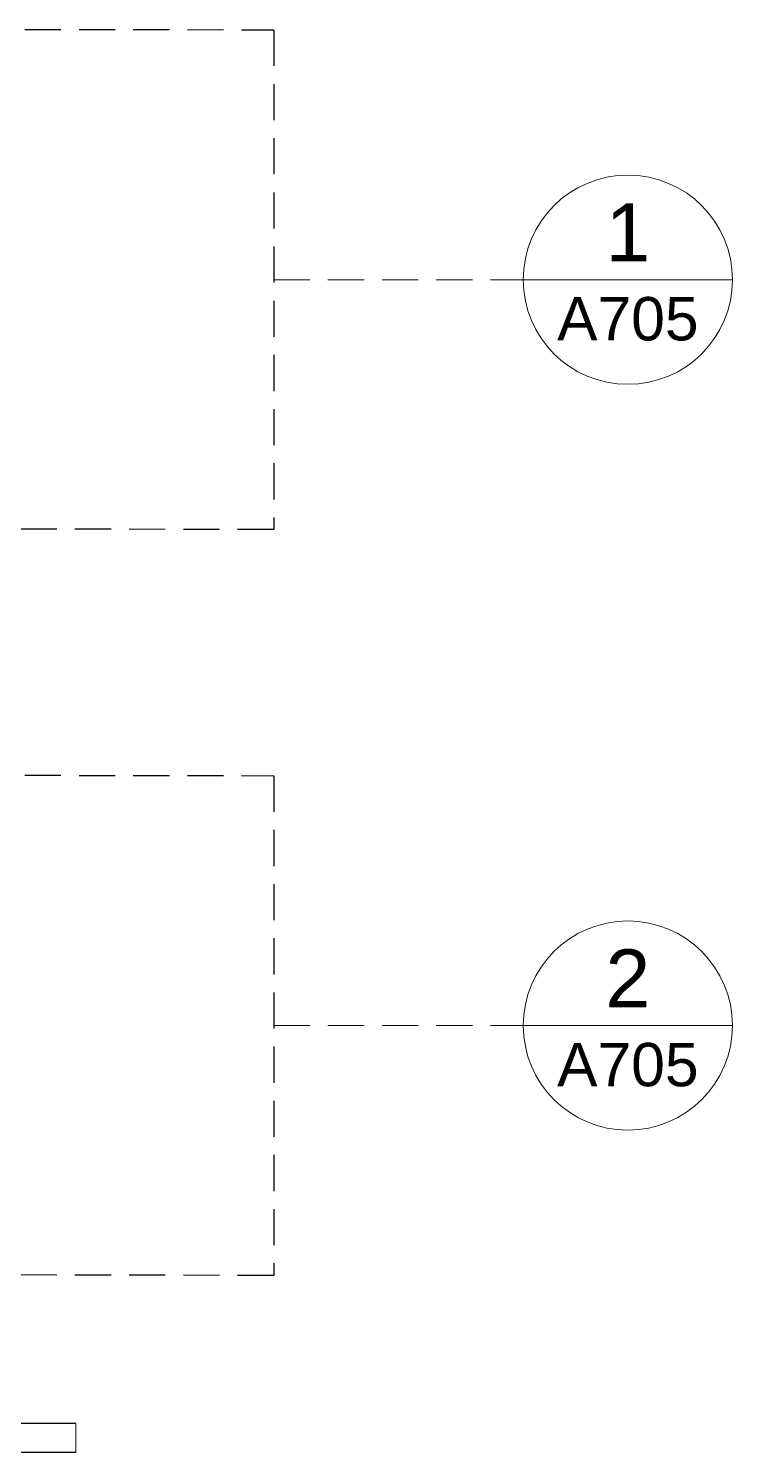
# Model space of a CAD drawing. Header units: inches. Extents: x -56 to 1054, y -93 to 354.
# Drawn here: x 834.24 to 858.59, y 133.86 to 183.15 of the extents above; entities that cross this region are included whole.
import ezdxf
from ezdxf.enums import TextEntityAlignment as Align

# ---------------------------------------------------------------- set-up
doc = ezdxf.new("R2010")
doc.units = ezdxf.units.IN
doc.header["$MEASUREMENT"] = 0
doc.linetypes.add('DASHED2', pattern=[0.375, 0.25, -0.125])
doc.layers.get('0').update_dxf_attribs({"lineweight": 30})
doc.layers.add('A-ANNO-SYMB', color=3, linetype='Continuous', lineweight=18)
doc.layers.add('quote', color=7, linetype='Continuous', lineweight=20)
doc.styles.get("Standard").update_dxf_attribs({"font": 'Arial.ttf'})

msp = doc.modelspace()

# ---------------------------------------------------------------- linework, layer by layer
for p, q in [((835.88, 134.862), (833.43, 134.862)), ((835.88, 133.862), (833.43, 133.862))]:
    msp.add_line(p, q)
at = {"linetype": 'DASHED2', "ltscale": 5}
for points in [[(819.112, 183.146), (842.721, 183.099), (842.721, 165.804), (819.112, 165.851)], [(819.112, 157.332), (842.721, 157.285), (842.721, 139.99), (819.112, 140.037)]]:
    msp.add_lwpolyline(points, close=True, dxfattribs=at)
at = {"layer": 'A-ANNO-SYMB', "linetype": 'DASHED2', "ltscale": 5}
for p, q in [((842.721, 174.451), (851.353, 174.451)), ((842.721, 148.638), (851.353, 148.638))]:
    msp.add_line(p, q, dxfattribs=at)
at = {"layer": 'A-ANNO-SYMB', "linetype": 'Continuous'}
for p, q in [((851.353, 174.451), (858.594, 174.451)), ((851.353, 148.638), (858.594, 148.638))]:
    msp.add_line(p, q, dxfattribs=at)
for centre in [(854.974, 174.451), (854.974, 148.638)]:
    msp.add_circle(centre, 3.62, dxfattribs=at)
at = {"layer": 'quote'}
msp.add_line((835.88, 133.862), (835.88, 134.862), dxfattribs=at)

# ---------------------------------------------------------------- texts
at = {"layer": 'A-ANNO-SYMB', "linetype": 'Continuous'}
for tag, text, height, p in [('1', 'A301', 2, (854.974, 177.089)), ('A705', 'A', 1.5, (854.974, 173.851)), ('2', 'A301', 2, (854.974, 151.275)), ('A705', 'A', 1.5, (854.974, 148.038))]:
    msp.add_attdef(tag, text=text, height=height, dxfattribs=at).set_placement(p, align=Align.TOP_CENTER)

doc.saveas('drawing.dxf')
